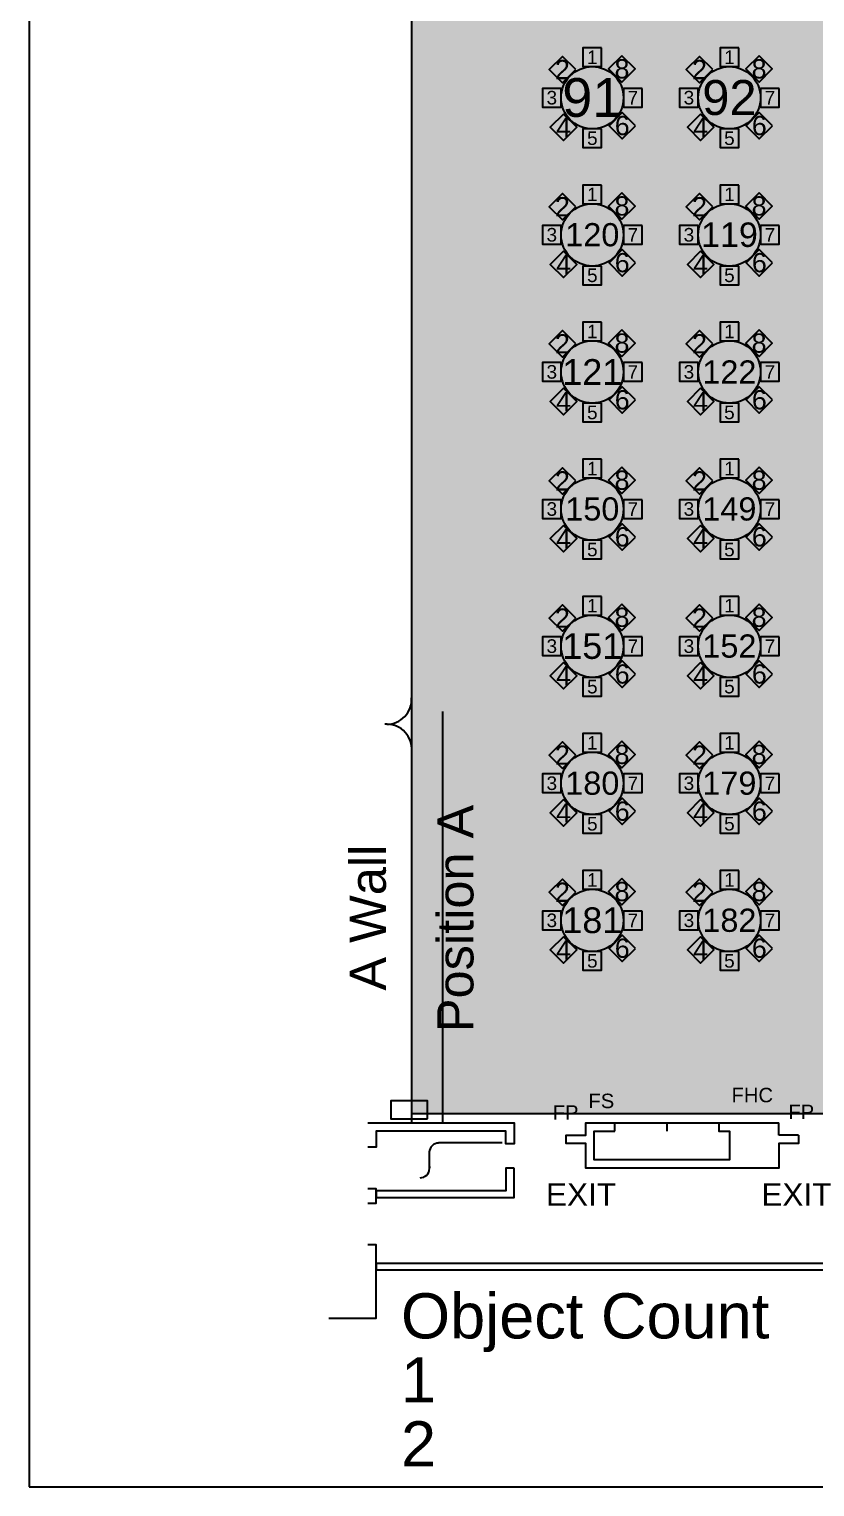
# Model space of a CAD drawing. Header units: feet. Extents: x 280 to 544, y 563 to 815.
# Drawn here: x 279.9 to 342.9, y 562.8 to 679.7 of the extents above; entities that cross this region are included whole.
import ezdxf
from ezdxf.enums import TextEntityAlignment as Align

# ---------------------------------------------------------------- set-up
doc = ezdxf.new("R2010")
doc.units = ezdxf.units.FT
doc.header["$MEASUREMENT"] = 0
for name, color, linetype in [('[labels]', 7, 'Continuous'), ('Background', 7, 'Continuous'), ('Border', 7, 'Continuous'), ('Building', 7, 'Continuous'), ('Layer 1', 7, 'Continuous')]:
    doc.layers.add(name, color=color, linetype=linetype)
doc.styles.add('Arial', font='Arial.ttf')

msp = doc.modelspace()

# ---------------------------------------------------------------- hatches: boundary and pattern name
at = {"layer": 'Background', "lineweight": 0, "true_color": 0xe6e6e6, "transparency": 33554687}
h = msp.add_hatch(color=254, dxfattribs=at)
h.dxf.hatch_style = 1
h.paths.add_polyline_path([(491.79, 760.88), (310.54, 760.88), (310.54, 592.71), (491.79, 592.71)])
at = {"layer": 'Layer 1', "lineweight": 0, "true_color": 0xd5a6bd, "transparency": 33554687}
h = msp.add_hatch(color=9, dxfattribs=at)
edge = h.paths.add_edge_path(flags=0)
edge.add_ellipse((325.04, 674.2), major_axis=(2.5, 0), ratio=1, start_angle=0.0057, end_angle=360, ccw=False)
edge.add_line((327.54, 674.2), (327.54, 674.2))
h = msp.add_hatch(color=9, dxfattribs=at)
edge = h.paths.add_edge_path(flags=0)
edge.add_ellipse((336.04, 674.2), major_axis=(2.5, 0), ratio=1, start_angle=0.0057, end_angle=360, ccw=False)
edge.add_line((338.54, 674.2), (338.54, 674.2))
h = msp.add_hatch(color=9, dxfattribs=at)
edge = h.paths.add_edge_path(flags=0)
edge.add_ellipse((325.04, 663.2), major_axis=(2.5, 0), ratio=1, start_angle=0.0057, end_angle=360, ccw=False)
edge.add_line((327.54, 663.2), (327.54, 663.2))
h = msp.add_hatch(color=9, dxfattribs=at)
edge = h.paths.add_edge_path(flags=0)
edge.add_ellipse((336.04, 663.2), major_axis=(2.5, 0), ratio=1, start_angle=0.0057, end_angle=360, ccw=False)
edge.add_line((338.54, 663.2), (338.54, 663.2))
h = msp.add_hatch(color=9, dxfattribs=at)
edge = h.paths.add_edge_path(flags=0)
edge.add_ellipse((325.04, 652.2), major_axis=(2.5, 0), ratio=1, start_angle=0.0057, end_angle=360, ccw=False)
edge.add_line((327.54, 652.2), (327.54, 652.2))
h = msp.add_hatch(color=9, dxfattribs=at)
edge = h.paths.add_edge_path(flags=0)
edge.add_ellipse((336.04, 652.2), major_axis=(2.5, 0), ratio=1, start_angle=0.0057, end_angle=360, ccw=False)
edge.add_line((338.54, 652.2), (338.54, 652.2))
h = msp.add_hatch(color=9, dxfattribs=at)
edge = h.paths.add_edge_path(flags=0)
edge.add_ellipse((325.04, 641.2), major_axis=(2.5, 0), ratio=1, start_angle=0.0057, end_angle=360, ccw=False)
edge.add_line((327.54, 641.2), (327.54, 641.2))
h = msp.add_hatch(color=9, dxfattribs=at)
edge = h.paths.add_edge_path(flags=0)
edge.add_ellipse((336.04, 641.2), major_axis=(2.5, 0), ratio=1, start_angle=0.0057, end_angle=360, ccw=False)
edge.add_line((338.54, 641.2), (338.54, 641.2))
h = msp.add_hatch(color=9, dxfattribs=at)
edge = h.paths.add_edge_path(flags=0)
edge.add_ellipse((325.04, 630.2), major_axis=(2.5, 0), ratio=1, start_angle=0.0057, end_angle=360, ccw=False)
edge.add_line((327.54, 630.2), (327.54, 630.2))
h = msp.add_hatch(color=9, dxfattribs=at)
edge = h.paths.add_edge_path(flags=0)
edge.add_ellipse((336.04, 630.2), major_axis=(2.5, 0), ratio=1, start_angle=0.0057, end_angle=360, ccw=False)
edge.add_line((338.54, 630.2), (338.54, 630.2))
h = msp.add_hatch(color=9, dxfattribs=at)
edge = h.paths.add_edge_path(flags=0)
edge.add_ellipse((325.04, 619.2), major_axis=(2.5, 0), ratio=1, start_angle=0.0057, end_angle=360, ccw=False)
edge.add_line((327.54, 619.2), (327.54, 619.2))
h = msp.add_hatch(color=9, dxfattribs=at)
edge = h.paths.add_edge_path(flags=0)
edge.add_ellipse((336.04, 619.2), major_axis=(2.5, 0), ratio=1, start_angle=0.0057, end_angle=360, ccw=False)
edge.add_line((338.54, 619.2), (338.54, 619.2))
h = msp.add_hatch(color=9, dxfattribs=at)
edge = h.paths.add_edge_path(flags=0)
edge.add_ellipse((325.04, 608.2), major_axis=(2.5, 0), ratio=1, start_angle=0.0057, end_angle=360, ccw=False)
edge.add_line((327.54, 608.2), (327.54, 608.2))
h = msp.add_hatch(color=9, dxfattribs=at)
edge = h.paths.add_edge_path(flags=0)
edge.add_ellipse((336.04, 608.2), major_axis=(2.5, 0), ratio=1, start_angle=0.0057, end_angle=360, ccw=False)
edge.add_line((338.54, 608.2), (338.54, 608.2))

# ---------------------------------------------------------------- linework, layer by layer
at = {"layer": 'Background', "color": 254, "lineweight": 0, "true_color": 0xe6e6e6, "transparency": 33554687}
msp.add_lwpolyline([(491.79, 760.88), (310.54, 760.88), (310.54, 592.71), (491.79, 592.71)], close=True, dxfattribs=at)
at = {"layer": 'Background', "color": 254, "lineweight": 25, "true_color": 0xe6e6e6}
msp.add_lwpolyline([(491.79, 760.88), (310.54, 760.88), (310.54, 592.71), (491.79, 592.71)], close=True, dxfattribs=at)
at = {"layer": 'Border', "color": 18, "lineweight": 25, "true_color": 0x000000}
msp.add_lwpolyline([(279.85, 562.76), (543.85, 562.76), (543.85, 814.76), (279.85, 814.76)], close=True, dxfattribs=at)
at = {"layer": 'Building', "color": 18, "lineweight": 25, "true_color": 0x000000}
for points in [[(310.54, 760.88), (310.54, 591.97)], [(313.01, 624.96), (313.01, 591.96)], [(307.02, 591.96), (318.77, 591.96), (318.77, 590.29), (318.11, 590.29), (318.11, 591.3), (307.69, 591.3), (307.69, 590.01), (307.02, 590.01)], [(345.75, 591.96), (388.11, 591.96), (388.11, 591.3), (347.75, 591.3), (347.75, 590.3), (347.25, 590.3), (347.25, 580.67), (307.69, 580.67), (307.69, 580.17), (393.34, 580.17), (393.34, 572.64), (505.45, 572.64), (505.45, 582.4), (504.29, 582.4), (504.29, 582.06), (499.61, 582.06), (499.61, 581.56)], [(341.59, 590.96), (341.59, 590.3), (340, 590.3), (340, 588.32), (324.53, 588.32), (324.53, 590.3), (322.94, 590.3), (322.94, 590.96), (324.53, 590.96), (324.53, 591.96), (326.86, 591.96)], [(331.03, 591.96), (331.03, 591.3)], [(335.2, 591.96), (340, 591.96)], [(340, 590.96), (340, 591.96)], [(341.59, 590.96), (340, 590.96)], [(311.97, 588.3), (311.97, 589.7)], [(317.8, 590.35), (312.7, 590.35)], [(311.97, 588.47), (311.97, 588.34)], [(307.02, 585.52), (307.69, 585.52), (307.69, 586.68), (307.02, 586.68)], [(303.91, 576.28), (307.69, 576.28), (307.69, 582.18), (307.02, 582.18)]]:
    msp.add_lwpolyline(points, dxfattribs=at)
for points in [[(311.81, 592.29), (311.81, 593.72), (308.88, 593.72), (308.88, 592.29)], [(326.86, 591.3), (326.86, 591.96), (335.2, 591.96), (335.2, 591.3), (336.06, 591.3), (336.06, 588.98), (325.2, 588.98), (325.2, 591.3)], [(318.77, 588.32), (318.11, 588.32), (318.11, 586.51), (307.69, 586.51), (307.69, 585.96), (318.77, 585.96), (318.77, 588.32)]]:
    msp.add_lwpolyline(points, close=True, dxfattribs=at)
for centre, radius, start, end in [((308.54, 625.94), 2, -90, 3.37), ((308.55, 621.94), 2, 1.471, 94.841), ((312.71, 589.59), 0.75, 90, 180), ((311.22, 588.3), 0.75, -90, 0)]:
    msp.add_arc(centre, radius, start, end, dxfattribs=at)
at = {"layer": 'Layer 1', "color": 18, "lineweight": 25, "true_color": 0x000000}
for points in [[(323.71, 676.46), (322.64, 677.52), (321.58, 676.46), (322.64, 675.4)], [(325.79, 678.2), (324.29, 678.2), (324.29, 676.7), (325.79, 676.7)], [(327.42, 677.57), (326.35, 676.51), (327.42, 675.45), (328.48, 676.51)], [(334.71, 676.46), (333.64, 677.52), (332.58, 676.46), (333.64, 675.4)], [(336.79, 678.2), (335.29, 678.2), (335.29, 676.7), (336.79, 676.7)], [(338.42, 677.57), (337.35, 676.51), (338.42, 675.45), (339.48, 676.51)], [(322.54, 674.95), (321.04, 674.95), (321.04, 673.45), (322.54, 673.45)], [(329.04, 674.95), (327.54, 674.95), (327.54, 673.45), (329.04, 673.45)], [(333.54, 674.95), (332.04, 674.95), (332.04, 673.45), (333.54, 673.45)], [(340.04, 674.95), (338.54, 674.95), (338.54, 673.45), (340.04, 673.45)], [(322.73, 672.89), (321.67, 671.83), (322.73, 670.77), (323.79, 671.83)], [(328.5, 671.96), (327.44, 673.02), (326.38, 671.96), (327.44, 670.9)], [(333.73, 672.89), (332.67, 671.83), (333.73, 670.77), (334.79, 671.83)], [(339.5, 671.96), (338.44, 673.02), (337.38, 671.96), (338.44, 670.9)], [(325.79, 671.7), (324.29, 671.7), (324.29, 670.2), (325.79, 670.2)], [(336.79, 671.7), (335.29, 671.7), (335.29, 670.2), (336.79, 670.2)], [(325.79, 667.2), (324.29, 667.2), (324.29, 665.7), (325.79, 665.7)], [(336.79, 667.2), (335.29, 667.2), (335.29, 665.7), (336.79, 665.7)], [(323.71, 665.46), (322.64, 666.52), (321.58, 665.46), (322.64, 664.4)], [(327.42, 666.57), (326.35, 665.51), (327.42, 664.45), (328.48, 665.51)], [(334.71, 665.46), (333.64, 666.52), (332.58, 665.46), (333.64, 664.4)], [(338.42, 666.57), (337.35, 665.51), (338.42, 664.45), (339.48, 665.51)], [(322.54, 663.95), (321.04, 663.95), (321.04, 662.45), (322.54, 662.45)], [(329.04, 663.95), (327.54, 663.95), (327.54, 662.45), (329.04, 662.45)], [(333.54, 663.95), (332.04, 663.95), (332.04, 662.45), (333.54, 662.45)], [(340.04, 663.95), (338.54, 663.95), (338.54, 662.45), (340.04, 662.45)], [(328.5, 660.96), (327.44, 662.02), (326.38, 660.96), (327.44, 659.9)], [(339.5, 660.96), (338.44, 662.02), (337.38, 660.96), (338.44, 659.9)], [(322.73, 661.89), (321.67, 660.83), (322.73, 659.77), (323.79, 660.83)], [(333.73, 661.89), (332.67, 660.83), (333.73, 659.77), (334.79, 660.83)], [(325.79, 660.7), (324.29, 660.7), (324.29, 659.2), (325.79, 659.2)], [(336.79, 660.7), (335.29, 660.7), (335.29, 659.2), (336.79, 659.2)], [(325.79, 656.2), (324.29, 656.2), (324.29, 654.7), (325.79, 654.7)], [(336.79, 656.2), (335.29, 656.2), (335.29, 654.7), (336.79, 654.7)], [(323.71, 654.46), (322.64, 655.52), (321.58, 654.46), (322.64, 653.4)], [(327.42, 655.57), (326.35, 654.51), (327.42, 653.45), (328.48, 654.51)], [(334.71, 654.46), (333.64, 655.52), (332.58, 654.46), (333.64, 653.4)], [(338.42, 655.57), (337.35, 654.51), (338.42, 653.45), (339.48, 654.51)], [(322.54, 652.95), (321.04, 652.95), (321.04, 651.45), (322.54, 651.45)], [(329.04, 652.95), (327.54, 652.95), (327.54, 651.45), (329.04, 651.45)], [(333.54, 652.95), (332.04, 652.95), (332.04, 651.45), (333.54, 651.45)], [(340.04, 652.95), (338.54, 652.95), (338.54, 651.45), (340.04, 651.45)], [(322.73, 650.89), (321.67, 649.83), (322.73, 648.77), (323.79, 649.83)], [(328.5, 649.96), (327.44, 651.02), (326.38, 649.96), (327.44, 648.9)], [(333.73, 650.89), (332.67, 649.83), (333.73, 648.77), (334.79, 649.83)], [(339.5, 649.96), (338.44, 651.02), (337.38, 649.96), (338.44, 648.9)], [(325.79, 649.7), (324.29, 649.7), (324.29, 648.2), (325.79, 648.2)], [(336.79, 649.7), (335.29, 649.7), (335.29, 648.2), (336.79, 648.2)], [(323.71, 643.46), (322.64, 644.52), (321.58, 643.46), (322.64, 642.4)], [(325.79, 645.2), (324.29, 645.2), (324.29, 643.7), (325.79, 643.7)], [(327.42, 644.57), (326.35, 643.51), (327.42, 642.45), (328.48, 643.51)], [(334.71, 643.46), (333.64, 644.52), (332.58, 643.46), (333.64, 642.4)], [(336.79, 645.2), (335.29, 645.2), (335.29, 643.7), (336.79, 643.7)], [(338.42, 644.57), (337.35, 643.51), (338.42, 642.45), (339.48, 643.51)], [(322.54, 641.95), (321.04, 641.95), (321.04, 640.45), (322.54, 640.45)], [(329.04, 641.95), (327.54, 641.95), (327.54, 640.45), (329.04, 640.45)], [(333.54, 641.95), (332.04, 641.95), (332.04, 640.45), (333.54, 640.45)], [(340.04, 641.95), (338.54, 641.95), (338.54, 640.45), (340.04, 640.45)], [(322.73, 639.89), (321.67, 638.83), (322.73, 637.77), (323.79, 638.83)], [(328.5, 638.96), (327.44, 640.02), (326.38, 638.96), (327.44, 637.9)], [(333.73, 639.89), (332.67, 638.83), (333.73, 637.77), (334.79, 638.83)], [(339.5, 638.96), (338.44, 640.02), (337.38, 638.96), (338.44, 637.9)], [(325.79, 638.7), (324.29, 638.7), (324.29, 637.2), (325.79, 637.2)], [(336.79, 638.7), (335.29, 638.7), (335.29, 637.2), (336.79, 637.2)], [(325.79, 634.2), (324.29, 634.2), (324.29, 632.7), (325.79, 632.7)], [(336.79, 634.2), (335.29, 634.2), (335.29, 632.7), (336.79, 632.7)], [(323.71, 632.46), (322.64, 633.52), (321.58, 632.46), (322.64, 631.4)], [(327.42, 633.57), (326.35, 632.51), (327.42, 631.45), (328.48, 632.51)], [(334.71, 632.46), (333.64, 633.52), (332.58, 632.46), (333.64, 631.4)], [(338.42, 633.57), (337.35, 632.51), (338.42, 631.45), (339.48, 632.51)], [(322.54, 630.95), (321.04, 630.95), (321.04, 629.45), (322.54, 629.45)], [(329.04, 630.95), (327.54, 630.95), (327.54, 629.45), (329.04, 629.45)], [(333.54, 630.95), (332.04, 630.95), (332.04, 629.45), (333.54, 629.45)], [(340.04, 630.95), (338.54, 630.95), (338.54, 629.45), (340.04, 629.45)], [(322.73, 628.89), (321.67, 627.83), (322.73, 626.77), (323.79, 627.83)], [(328.5, 627.96), (327.44, 629.02), (326.38, 627.96), (327.44, 626.9)], [(333.73, 628.89), (332.67, 627.83), (333.73, 626.77), (334.79, 627.83)], [(339.5, 627.96), (338.44, 629.02), (337.38, 627.96), (338.44, 626.9)], [(325.79, 627.7), (324.29, 627.7), (324.29, 626.2), (325.79, 626.2)], [(336.79, 627.7), (335.29, 627.7), (335.29, 626.2), (336.79, 626.2)], [(323.71, 621.46), (322.64, 622.52), (321.58, 621.46), (322.64, 620.4)], [(325.79, 623.2), (324.29, 623.2), (324.29, 621.7), (325.79, 621.7)], [(327.42, 622.57), (326.35, 621.51), (327.42, 620.45), (328.48, 621.51)], [(334.71, 621.46), (333.64, 622.52), (332.58, 621.46), (333.64, 620.4)], [(336.79, 623.2), (335.29, 623.2), (335.29, 621.7), (336.79, 621.7)], [(338.42, 622.57), (337.35, 621.51), (338.42, 620.45), (339.48, 621.51)], [(322.54, 619.95), (321.04, 619.95), (321.04, 618.45), (322.54, 618.45)], [(329.04, 619.95), (327.54, 619.95), (327.54, 618.45), (329.04, 618.45)], [(333.54, 619.95), (332.04, 619.95), (332.04, 618.45), (333.54, 618.45)], [(340.04, 619.95), (338.54, 619.95), (338.54, 618.45), (340.04, 618.45)], [(322.73, 617.89), (321.67, 616.83), (322.73, 615.77), (323.79, 616.83)], [(328.5, 616.96), (327.44, 618.02), (326.38, 616.96), (327.44, 615.9)], [(333.73, 617.89), (332.67, 616.83), (333.73, 615.77), (334.79, 616.83)], [(339.5, 616.96), (338.44, 618.02), (337.38, 616.96), (338.44, 615.9)], [(325.79, 616.7), (324.29, 616.7), (324.29, 615.2), (325.79, 615.2)], [(336.79, 616.7), (335.29, 616.7), (335.29, 615.2), (336.79, 615.2)], [(325.79, 612.2), (324.29, 612.2), (324.29, 610.7), (325.79, 610.7)], [(336.79, 612.2), (335.29, 612.2), (335.29, 610.7), (336.79, 610.7)], [(323.71, 610.46), (322.64, 611.52), (321.58, 610.46), (322.64, 609.4)], [(327.42, 611.57), (326.35, 610.51), (327.42, 609.45), (328.48, 610.51)], [(334.71, 610.46), (333.64, 611.52), (332.58, 610.46), (333.64, 609.4)], [(338.42, 611.57), (337.35, 610.51), (338.42, 609.45), (339.48, 610.51)], [(322.54, 608.95), (321.04, 608.95), (321.04, 607.45), (322.54, 607.45)], [(329.04, 608.95), (327.54, 608.95), (327.54, 607.45), (329.04, 607.45)], [(333.54, 608.95), (332.04, 608.95), (332.04, 607.45), (333.54, 607.45)], [(340.04, 608.95), (338.54, 608.95), (338.54, 607.45), (340.04, 607.45)], [(328.5, 605.96), (327.44, 607.02), (326.38, 605.96), (327.44, 604.9)], [(339.5, 605.96), (338.44, 607.02), (337.38, 605.96), (338.44, 604.9)], [(322.73, 606.89), (321.67, 605.83), (322.73, 604.77), (323.79, 605.83)], [(333.73, 606.89), (332.67, 605.83), (333.73, 604.77), (334.79, 605.83)], [(325.79, 605.7), (324.29, 605.7), (324.29, 604.2), (325.79, 604.2)], [(336.79, 605.7), (335.29, 605.7), (335.29, 604.2), (336.79, 604.2)]]:
    msp.add_lwpolyline(points, close=True, dxfattribs=at)
for centre in [(325.04, 674.2), (336.04, 674.2), (325.04, 663.2), (336.04, 663.2), (325.04, 652.2), (336.04, 652.2), (325.04, 641.2), (336.04, 641.2), (325.04, 630.2), (336.04, 630.2), (325.04, 619.2), (336.04, 619.2), (325.04, 608.2), (336.04, 608.2)]:
    msp.add_ellipse(centre, major_axis=(2.5, 0), ratio=1, dxfattribs=at)

# ---------------------------------------------------------------- texts
at = {"layer": '[labels]', "color": 18, "true_color": 0x000000, "attachment_point": 5, "line_spacing_factor": 0.85, "style": 'Arial'}
for s, insert, char_height, width in [('2', (322.64, 676.46), 1.54, 2.1213), ('1', (325.04, 677.45), 1.09, 1.5), ('8', (327.42, 676.51), 1.54, 2.1213), ('2', (333.64, 676.46), 1.54, 2.1213), ('1', (336.04, 677.45), 1.09, 1.5), ('8', (338.42, 676.51), 1.54, 2.1213), ('91', (325.04, 674.2), 3.108, 5), ('92', (336.04, 674.2), 2.805, 5), ('3', (321.79, 674.2), 1.09, 1.5), ('7', (328.29, 674.2), 1.09, 1.5), ('3', (332.79, 674.2), 1.09, 1.5), ('7', (339.29, 674.2), 1.09, 1.5), ('4', (322.73, 671.83), 1.54, 2.1213), ('6', (327.44, 671.96), 1.54, 2.1213), ('4', (333.73, 671.83), 1.54, 2.1213), ('6', (338.44, 671.96), 1.54, 2.1213), ('5', (325.04, 670.95), 1.09, 1.5), ('5', (336.04, 670.95), 1.09, 1.5), ('1', (325.04, 666.45), 1.09, 1.5), ('1', (336.04, 666.45), 1.09, 1.5), ('2', (322.64, 665.46), 1.54, 2.1213), ('8', (327.42, 665.51), 1.54, 2.1213), ('2', (333.64, 665.46), 1.54, 2.1213), ('8', (338.42, 665.51), 1.54, 2.1213), ('3', (321.79, 663.2), 1.09, 1.5), ('120', (325.04, 663.2), 1.861, 5), ('7', (328.29, 663.2), 1.09, 1.5), ('3', (332.79, 663.2), 1.09, 1.5), ('119', (336.04, 663.2), 1.959, 5), ('7', (339.29, 663.2), 1.09, 1.5), ('4', (322.73, 660.83), 1.54, 2.1213), ('6', (327.44, 660.96), 1.54, 2.1213), ('4', (333.73, 660.83), 1.54, 2.1213), ('6', (338.44, 660.96), 1.54, 2.1213), ('5', (325.04, 659.95), 1.09, 1.5), ('5', (336.04, 659.95), 1.09, 1.5), ('2', (322.64, 654.46), 1.54, 2.1213), ('1', (325.04, 655.45), 1.09, 1.5), ('8', (327.42, 654.51), 1.54, 2.1213), ('2', (333.64, 654.46), 1.54, 2.1213), ('1', (336.04, 655.45), 1.09, 1.5), ('8', (338.42, 654.51), 1.54, 2.1213), ('3', (321.79, 652.2), 1.09, 1.5), ('121', (325.04, 652.2), 2.062, 5), ('7', (328.29, 652.2), 1.09, 1.5), ('3', (332.79, 652.2), 1.09, 1.5), ('122', (336.04, 652.2), 1.861, 5), ('7', (339.29, 652.2), 1.09, 1.5), ('4', (322.73, 649.83), 1.54, 2.1213), ('6', (327.44, 649.96), 1.54, 2.1213), ('4', (333.73, 649.83), 1.54, 2.1213), ('6', (338.44, 649.96), 1.54, 2.1213), ('5', (325.04, 648.95), 1.09, 1.5), ('5', (336.04, 648.95), 1.09, 1.5), ('1', (325.04, 644.45), 1.09, 1.5), ('1', (336.04, 644.45), 1.09, 1.5), ('2', (322.64, 643.46), 1.54, 2.1213), ('8', (327.42, 643.51), 1.54, 2.1213), ('2', (333.64, 643.46), 1.54, 2.1213), ('8', (338.42, 643.51), 1.54, 2.1213), ('150', (325.04, 641.2), 1.861, 5), ('149', (336.04, 641.2), 1.861, 5), ('3', (321.79, 641.2), 1.09, 1.5), ('7', (328.29, 641.2), 1.09, 1.5), ('3', (332.79, 641.2), 1.09, 1.5), ('7', (339.29, 641.2), 1.09, 1.5), ('6', (327.44, 638.96), 1.54, 2.1213), ('6', (338.44, 638.96), 1.54, 2.1213), ('4', (322.73, 638.83), 1.54, 2.1213), ('4', (333.73, 638.83), 1.54, 2.1213), ('5', (325.04, 637.95), 1.09, 1.5), ('5', (336.04, 637.95), 1.09, 1.5), ('1', (325.04, 633.45), 1.09, 1.5), ('1', (336.04, 633.45), 1.09, 1.5), ('2', (322.64, 632.46), 1.54, 2.1213), ('8', (327.42, 632.51), 1.54, 2.1213), ('2', (333.64, 632.46), 1.54, 2.1213), ('8', (338.42, 632.51), 1.54, 2.1213), ('3', (321.79, 630.2), 1.09, 1.5), ('151', (325.04, 630.2), 2.062, 5), ('7', (328.29, 630.2), 1.09, 1.5), ('3', (332.79, 630.2), 1.09, 1.5), ('152', (336.04, 630.2), 1.861, 5), ('7', (339.29, 630.2), 1.09, 1.5), ('4', (322.73, 627.83), 1.54, 2.1213), ('6', (327.44, 627.96), 1.54, 2.1213), ('4', (333.73, 627.83), 1.54, 2.1213), ('6', (338.44, 627.96), 1.54, 2.1213), ('5', (325.04, 626.95), 1.09, 1.5), ('5', (336.04, 626.95), 1.09, 1.5), ('2', (322.64, 621.46), 1.54, 2.1213), ('1', (325.04, 622.45), 1.09, 1.5), ('8', (327.42, 621.51), 1.54, 2.1213), ('2', (333.64, 621.46), 1.54, 2.1213), ('1', (336.04, 622.45), 1.09, 1.5), ('8', (338.42, 621.51), 1.54, 2.1213), ('180', (325.04, 619.2), 1.861, 5), ('179', (336.04, 619.2), 1.861, 5), ('3', (321.79, 619.2), 1.09, 1.5), ('7', (328.29, 619.2), 1.09, 1.5), ('3', (332.79, 619.2), 1.09, 1.5), ('7', (339.29, 619.2), 1.09, 1.5), ('4', (322.73, 616.83), 1.54, 2.1213), ('6', (327.44, 616.96), 1.54, 2.1213), ('4', (333.73, 616.83), 1.54, 2.1213), ('6', (338.44, 616.96), 1.54, 2.1213), ('5', (325.04, 615.95), 1.09, 1.5), ('5', (336.04, 615.95), 1.09, 1.5), ('1', (325.04, 611.45), 1.09, 1.5), ('1', (336.04, 611.45), 1.09, 1.5), ('2', (322.64, 610.46), 1.54, 2.1213), ('8', (327.42, 610.51), 1.54, 2.1213), ('2', (333.64, 610.46), 1.54, 2.1213), ('8', (338.42, 610.51), 1.54, 2.1213), ('3', (321.79, 608.2), 1.09, 1.5), ('181', (325.04, 608.2), 2.062, 5), ('7', (328.29, 608.2), 1.09, 1.5), ('3', (332.79, 608.2), 1.09, 1.5), ('182', (336.04, 608.2), 1.861, 5), ('7', (339.29, 608.2), 1.09, 1.5), ('4', (322.73, 605.83), 1.54, 2.1213), ('6', (327.44, 605.96), 1.54, 2.1213), ('4', (333.73, 605.83), 1.54, 2.1213), ('6', (338.44, 605.96), 1.54, 2.1213), ('5', (325.04, 604.95), 1.09, 1.5), ('5', (336.04, 604.95), 1.09, 1.5)]:
    msp.add_mtext(s, dxfattribs=dict(at, insert=insert, char_height=char_height, width=width))
at = {"layer": 'Building', "color": 18, "true_color": 0x000000, "style": 'Arial'}
for s, p in [('Position A', (312.6, 599.24)), ('A Wall', (305.58, 602.57))]:
    msp.add_text(s, height=2.9, rotation=90, dxfattribs=at).set_placement(p, align=Align.TOP_LEFT)
for s, height, p in [('FS', 1.16, (324.73, 594.3)), ('FHC', 1.16, (336.21, 594.77)), ('FP', 1.16, (321.86, 593.37)), ('FP', 1.16, (340.77, 593.42)), ('EXIT', 1.812, (321.32, 587.12)), ('EXIT', 1.812, (338.6, 587.12))]:
    msp.add_text(s, height=height, dxfattribs=at).set_placement(p, align=Align.TOP_LEFT)
at = {"layer": 'Layer 1', "color": 18, "true_color": 0x000000, "insert": (309.69, 578.29), "char_height": 3.625, "width": 54, "attachment_point": 1, "line_spacing_factor": 0.85, "style": 'Arial'}
msp.add_mtext('Object Count^J1^J2', dxfattribs=at)

doc.saveas('drawing.dxf')
